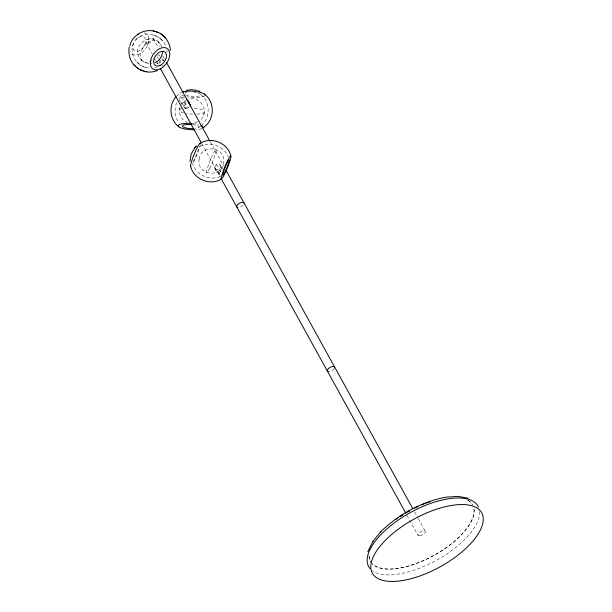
<?xml version="1.0" encoding="UTF-8"?>
<svg xmlns="http://www.w3.org/2000/svg" width="612" height="612" viewBox="0 0 612 612"><rect width="100%" height="100%" fill="white"/><g stroke="black" fill="none" stroke-linecap="round" stroke-linejoin="round"><path stroke-width="0.46" stroke-dasharray="3.06 2.29" d="M167.13 52.272L166.885 50.268M180.073 107.337C177.855 113.258 181.519 120.197 187.218 122.499M201.05 119.332C209.878 110.757 199.52 95.013 188.32 99.083M179.645 108.867L179.867 108.072M203.444 115.37L203.658 114.597M203.865 113.863L204.094 113.075M176.7 102.64C173.992 109.211 174.55 117.213 179.117 122.828M133.569 43.23A8.262 5.309 -54.7 0 0 139.329 50.712A8.262 5.309 -54.7 0 0 144.73 37.944A8.262 5.309 -54.7 0 0 133.569 43.23C130.394 50.023 132.697 58.813 138.48 63.472M158.676 63.747L160.658 60.902L164.001 60.519L162.188 58.431M184.633 97.186L181.29 97.568L179.308 100.414L184.143 105.991L185.505 108.454L188.84 108.072L190.332 105.937M185.505 108.454L180.662 102.877L184.005 102.495L185.497 100.36M184.143 105.991L186.125 103.145L189.468 102.762M214.246 167.596L219.081 173.173L220.442 175.636L215.6 170.06L214.246 167.596L216.227 164.75L219.57 164.368L222.592 167.856M215.6 170.06L218.943 169.677L220.924 166.831L219.57 164.368M219.081 173.173L221.062 170.327L223.571 170.044M178.979 98.647L182.062 95.25M161.736 46.826C154.3 28.037 127.089 46.619 141.785 60.359M181.718 103.81L185.711 100.207M135.879 39.642C144.723 29.644 162.662 34.807 166.288 47.254M176.723 96.046L180.494 93.024M201.218 125.667C211.109 117.573 210.344 100.2 199.313 93.491M198.709 127.449L200.591 126.11M198.02 121.734L192.16 123.417M199.826 146.536C209.962 141.005 224.023 146.153 228.291 156.871M186.438 92.504L185.268 93.001A8.262 2.066 3.6 0 1 186.476 92.626M154.775 67.986L156.496 67.404M220.282 176.501C209.457 181.19 195.412 174.726 192.474 163.175M157.491 55.134L159.158 54.942L160.069 56.587M161.706 66.019L163.373 65.828M149.955 63.61L151.998 63.526M145.427 67.397L149.994 68.345M148.77 63.617L144.455 62.348L140.859 59.548M156.504 36.139L151.569 34.547M136.637 61.866L140.592 65.316L145.105 67.282M142.741 66.524L147.668 68.123M158.646 37.355L160.52 38.984M160.765 39.199L162.601 40.797M138.725 63.679L140.592 65.316M158.5 42.151L159.426 42.962M161.729 58.798L163.542 60.894M157.032 56.717L158.24 58.117M158.845 58.813L160.658 60.902M158.539 60.251L160.956 63.036M153.834 58.171L155.647 60.259M157.009 62.722L158.217 64.115M181.29 97.568L186.125 103.145M184.005 102.495L188.84 108.072M220.924 166.831L222.737 168.92M216.227 164.75L221.062 170.327M218.943 169.677L221.36 172.462M153.283 38.541L158.34 47.705M162.937 56.036L164.322 58.538M210.321 141.862L223.655 166.028M414.592 511.907L417.82 517.744M418.279 518.578L425.179 531.086M146.184 42.84L152.159 53.672M156.297 61.169L158.141 64.505M201.838 143.667L220.236 176.998M407.034 515.373L418.08 535.385M334.328 368.462A4.162 1.813 -28.9 0 1 329.31 371.507M243.171 204.974A4.162 1.813 -28.9 0 1 238.695 207.346M152.227 60.366A12.492 8.033 -54.7 0 1 140.5 57.168A12.492 8.033 -54.7 0 1 149.32 41.371A12.492 8.033 -54.7 0 1 159.893 46.642M143.904 32.872A12.424 7.987 -54.7 0 1 145.58 48.792A12.424 7.987 -54.7 0 1 130.157 51.745M194.356 108.049A12.492 3.121 3.6 0 1 204.316 111.514A12.492 3.121 3.6 0 1 195.825 114.169M192.627 114.138A12.492 3.121 3.6 0 1 186.3 113.442M183.6 112.822A12.492 3.121 3.6 0 1 179.836 109.441A12.492 3.121 3.6 0 1 189.49 107.758M198.112 93.131A8.262 2.066 3.6 0 1 198.051 96.237A8.262 2.066 3.6 0 1 185.773 95.097M194.295 92.427A8.262 2.066 3.6 0 1 196.33 92.726M204.798 95.694A12.424 3.106 3.6 0 1 187.111 96.811M184.426 96.206A12.424 3.106 3.6 0 1 181.55 92.313M201.723 128.596A12.424 3.106 3.6 0 1 196.062 129.675M193.101 123.655A12.424 3.106 3.6 0 1 198.846 124.71M192.275 124.626A8.262 2.066 3.6 0 1 198.724 126.638A8.262 2.066 3.6 0 1 195.174 128.551M473.971 509.115A58.316 25.383 -28.9 0 1 432.715 555.987A58.316 25.383 -28.9 0 1 372.456 563.882M369.082 555.604A58.316 25.383 -28.9 0 0 371.285 562.52A58.316 25.383 -28.9 0 1 369.128 555.688M467.859 500.256A58.316 25.383 -28.9 0 1 472.41 504.571M474.017 509.199A58.316 25.383 -28.9 0 1 431.927 556.522A58.316 25.383 -28.9 0 1 371.928 563.346M467.905 500.341A58.316 25.383 -28.9 0 1 472.456 504.655M479.609 511.517A62.478 27.196 -28.9 0 1 436.83 560.079A62.478 27.196 -28.9 0 1 372.609 570.904M198.449 148.938A8.262 0.895 -67.7 0 1 192.887 162.019M200.277 144.371A12.424 1.346 -67.7 0 1 192.512 164.192M199.099 159.219C196.506 175.483 221.705 178.543 223.732 162.869C226.325 146.605 201.126 143.545 199.099 159.219M419.977 535.745A4.162 1.813 -28.9 0 0 425.371 531.514A4.162 1.813 -28.9 0 0 419.541 532.448A4.162 1.813 -28.9 0 0 419.977 535.745M148.073 43.192A4.162 1.813 -28.9 0 0 153.474 38.969A4.162 1.813 -28.9 0 0 147.645 39.895A4.162 1.813 -28.9 0 0 148.073 43.192M209.595 168.346A12.492 1.354 -67.7 0 0 216.273 149.619A12.492 1.354 -67.7 0 0 208.378 165.163A12.492 1.354 -67.7 0 0 209.595 168.346"/><path stroke-width="0.92" d="M189.98 161.293L191.174 154.079L194.953 147.668M129.27 47.055C127.954 54.024 130.104 61.927 135.696 66.501M162.486 51.898C162.356 56.534 159.258 60.856 155.004 62.654M367.804 551.657L372.976 541.314M380.679 531.859L380.855 531.637C398.634 514.287 421.377 501.901 445.819 497.173L458.044 496.363L467.958 498.176M372.739 541.612L380.855 531.637M196.001 146.551L196.452 146.069L194.608 148.035M176.095 96.673C168.3 105.256 169.555 119.86 178.865 126.852M137.317 34.586C142.451 30.983 149.374 29.399 155.387 31.549M182.124 92.014L183.271 91.418M199.917 143.422C211.148 136.147 228.069 142.933 230.908 156.083A12.424 1.346 -67.7 0 1 224.275 174.703A12.424 1.346 -67.7 0 1 223.066 171.544A12.424 1.346 -67.7 0 1 230.908 156.083M221.598 178.888C210.367 186.163 193.446 179.377 190.607 166.227M157.422 70.518C153.176 72.208 148.196 72.744 143.858 71.114M186.346 90.346L191.472 89.666L197.171 90.392M156.397 31.885C164.444 34.157 169.922 42.259 170.396 50.421M133.852 64.903L138.335 68.804L142.848 70.778M153.145 30.829L158.76 32.65M140.485 70.02L146.1 71.841M198.288 90.783L199.956 91.387M160.902 33.859L162.777 35.488M163.549 36.162L165.385 37.768M136.468 67.175L138.335 68.804M204.408 94.064C215.5 102.173 214.736 120.969 202.779 127.893A12.424 3.106 3.6 0 0 200.973 125.452M186.446 99.282L189.468 102.762M188.412 102.441L190.829 105.226M166.617 62.699L209.862 141.028M225.958 170.197L412.756 508.572M160.443 68.674L201.379 142.833M221.162 178.666L405.657 512.879M328.499 371.553A4.162 1.813 -28.9 0 1 329.753 367.605A4.162 1.813 -28.9 0 1 334.642 367.827M237.877 207.399A4.162 1.813 -28.9 0 1 239.139 203.444A4.162 1.813 -28.9 0 1 244.027 203.674M129.798 45.762A12.424 7.987 -54.7 0 1 138.396 34.127M193.239 128.673A8.262 2.066 3.6 0 1 182.43 126.294A8.262 2.066 3.6 0 1 191.564 124.557M194.562 129.736A12.424 3.106 3.6 0 1 178.329 126.225A12.424 3.106 3.6 0 1 191.495 123.509M183.363 91.746A12.424 3.106 3.6 0 1 196.689 91.655A12.424 3.106 3.6 0 1 205.028 94.898M396.018 519.343A58.316 25.383 -28.9 0 1 397.54 518.265M399.873 516.666A58.316 25.383 -28.9 0 1 403.048 514.615M405.465 513.147A58.316 25.383 -28.9 0 1 409.596 510.775M414.691 508.121A58.316 25.383 -28.9 0 1 418.095 506.499M421.515 504.992A58.316 25.383 -28.9 0 1 424.101 503.928M425.822 503.263A58.316 25.383 -28.9 0 1 430.098 501.733M399.919 516.75A58.316 25.383 -28.9 0 1 402.298 515.205M407.974 511.793A58.316 25.383 -28.9 0 1 409.642 510.859M370.145 568.701A62.478 27.196 -28.9 0 1 408.778 513.453A62.478 27.196 -28.9 0 1 478.561 507.172M190.952 166.319A12.424 1.346 -67.7 0 1 194.111 154.538A12.424 1.346 -67.7 0 1 200.262 143.514M160.153 65.453A8.262 5.309 -54.7 0 0 165.554 52.686A8.262 5.309 -54.7 0 0 154.392 57.972A8.262 5.309 -54.7 0 0 160.153 65.453M160.214 68.858A12.424 7.987 -54.7 0 0 168.346 49.656A12.424 7.987 -54.7 0 0 151.547 57.605A12.424 7.987 -54.7 0 0 160.214 68.858M402.191 580.604A62.478 27.196 -28.9 0 0 483.151 517.247A62.478 27.196 -28.9 0 0 395.719 531.147A62.478 27.196 -28.9 0 0 402.191 580.604M224.879 172.27A8.262 0.895 -67.7 0 0 229.293 159.893A8.262 0.895 -67.7 0 0 224.076 170.167A8.262 0.895 -67.7 0 0 224.879 172.27"/></g></svg>
